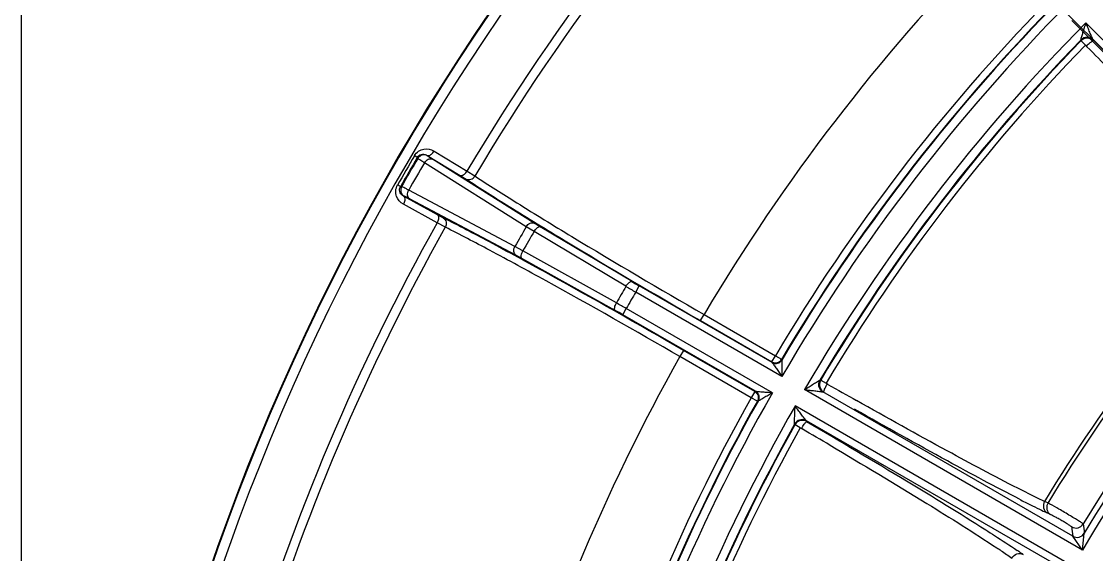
# Model space of a CAD drawing. Header units: millimetres. Extents: x -6 to 705, y -10 to 538.
# Drawn here: x 473.54 to 488.66, y 431.34 to 438.83 of the extents above; entities that cross this region are included whole.
import ezdxf

# ---------------------------------------------------------------- set-up
doc = ezdxf.new("R2010")
doc.units = ezdxf.units.MM
doc.layers.add('\\M+5B1EA\\M+5D7A2\\M+5B2E3', color=7, linetype='Continuous', lineweight=25)
doc.layers.add('\\M+5D7DC\\M+5C4DA\\M+5BFF2\\M+5CFDF', color=7, linetype='Continuous', lineweight=50)

msp = doc.modelspace()

# ---------------------------------------------------------------- linework, layer by layer
at = {"color": 0, "linetype": 'Continuous', "lineweight": -3}
for p, q in [((490.924, 436.265), (484.914, 442.275)), ((491.702, 435.624), (488.511, 438.815)), ((488.44, 438.56), (488.44, 438.572)), ((488.442, 438.559), (488.441, 438.56)), ((488.503, 438.5), (488.442, 438.559)), ((491.478, 435.707), (488.611, 438.574)), ((488.503, 438.5), (488.525, 438.477)), ((479.108, 436.922), (479.067, 436.946)), ((479.115, 436.907), (479.108, 436.922)), ((479.251, 436.943), (479.248, 436.95)), ((479.248, 436.95), (479.711, 436.669)), ((480.753, 435.997), (479.32, 436.895)), ((479.343, 437.01), (479.807, 436.729)), ((480.641, 435.947), (479.208, 436.845)), ((479.807, 436.729), (479.917, 436.66)), ((479.711, 436.669), (479.794, 436.617)), ((478.87, 436.511), (478.83, 436.534)), ((478.887, 436.512), (478.87, 436.511)), ((480.481, 435.67), (478.987, 436.462)), ((478.924, 436.376), (478.916, 436.375)), ((479.391, 436.114), (478.916, 436.375)), ((480.494, 435.548), (478.999, 436.34)), ((479.387, 436.002), (478.912, 436.263)), ((479.502, 435.94), (479.387, 436.002)), ((479.477, 436.069), (479.391, 436.114)), ((480.835, 435.947), (480.753, 435.997)), ((480.751, 435.881), (480.641, 435.947)), ((482.042, 435.109), (480.751, 435.881)), ((482.127, 435.175), (480.835, 435.947)), ((480.594, 435.608), (480.481, 435.67)), ((480.578, 435.502), (480.494, 435.548)), ((481.908, 434.876), (480.594, 435.608)), ((481.892, 434.77), (480.578, 435.502)), ((482.18, 435.028), (482.23, 435.115)), ((484.096, 434.037), (482.23, 435.115)), ((484.235, 433.842), (482.18, 435.028)), ((481.996, 434.71), (482.046, 434.797)), ((484.101, 433.611), (482.046, 434.797)), ((483.863, 433.633), (481.996, 434.71)), ((483.09, 434.627), (483.14, 434.713)), ((483.09, 434.627), (484.094, 434.047)), ((483.141, 434.713), (484.144, 434.134)), ((482.849, 434.209), (482.799, 434.123)), ((483.853, 433.63), (482.849, 434.209)), ((483.803, 433.543), (482.8, 434.122)), ((484.094, 434.047), (484.144, 434.134)), ((484.144, 434.134), (484.229, 434.083)), ((484.229, 434.083), (484.232, 434.073)), ((484.77, 433.789), (484.782, 433.792)), ((484.781, 433.792), (484.856, 433.747)), ((484.883, 433.731), (484.856, 433.747)), ((483.853, 433.63), (483.803, 433.543)), ((488.462, 431.401), (484.553, 433.658)), ((488.324, 431.596), (484.812, 433.624)), ((483.89, 433.495), (483.803, 433.543)), ((483.899, 433.497), (483.89, 433.495)), ((488.329, 431.17), (484.42, 433.427)), ((484.418, 433.162), (484.415, 433.173)), ((484.42, 433.161), (484.418, 433.162)), ((484.494, 433.12), (484.42, 433.161)), ((484.494, 433.12), (484.522, 433.104)), ((488.091, 431.192), (484.579, 433.219)), ((487.976, 432.064), (487.929, 432.086)), ((488.003, 432.049), (487.976, 432.064)), ((488.011, 431.902), (487.964, 431.924)), ((488.462, 431.401), (488.324, 431.596)), ((488.462, 431.401), (488.487, 431.638))]:
    msp.add_line(p, q, dxfattribs=at)
for centre, radius, start, end in [((506.93, 420.584), 32.5, 118.5648, 164.0661), ((506.93, 420.584), 32.491, 118.5455, 164.0852), ((506.93, 420.584), 32.35, 118.6458, 163.9167), ((506.93, 420.584), 31.565, 135.7614, 149.2386), ((506.93, 420.584), 31.434, 135.7575, 149.2425), ((506.93, 420.584), 27.669, 135.7059, 149.2941), ((506.93, 420.584), 26.511, 135.7367, 149.2633), ((506.93, 420.584), 26.411, 135.7367, 149.2633), ((506.93, 420.584), 26.404, 135.722, 149.278), ((506.93, 420.584), 26.284, 135.2909, 149.7091), ((506.93, 420.584), 25.916, 135.295, 149.705), ((513.019, 431.189), 25.667, 162.7152, 162.834), ((506.93, 420.584), 25.796, 135.7899, 149.2101), ((506.93, 420.584), 25.788, 135.8086, 149.1914), ((506.93, 420.584), 25.701, 135.8064, 149.1936), ((405.298, 356.163), 117.057, 44.46113, 44.68395), ((506.93, 420.584), 32.311, 149.5783, 150.4217), ((506.93, 420.584), 32.264, 149.5783, 150.4217), ((506.93, 420.584), 32.251, 149.5945, 150.4055), ((479.201, 436.856), 0.1, 60.1294, 149.509), ((506.93, 420.584), 32.139, 149.6054, 150.3946), ((478.974, 436.462), 0.1, 150.491, 239.8706), ((506.93, 420.584), 31.565, 150.7614, 163.2866), ((506.93, 420.584), 31.434, 150.7575, 163.234), ((506.93, 420.584), 30.449, 149.6991, 150.3009), ((506.93, 420.584), 30.321, 149.7026, 150.2974), ((506.93, 420.584), 22.211, 136.1867, 148.8133), ((506.93, 420.584), 22.159, 136.2007, 148.7993), ((506.93, 420.584), 21.403, 135.3572, 149.6428), ((506.93, 420.584), 21.582, 136.214, 148.786), ((506.93, 420.584), 21.503, 135.9364, 149.0636), ((506.93, 420.584), 28.816, 149.7326, 150.2674), ((489.409, 447.518), 14.432, 239.3034, 239.9376), ((486.291, 442.151), 8.125, 239.1607, 240.0056), ((506.93, 420.584), 28.657, 149.7332, 150.2668), ((477.933, 427.674), 8.125, 59.9944, 60.8393), ((474.844, 422.29), 14.432, 60.0624, 60.6966), ((506.93, 420.584), 27.669, 150.7059, 164.2941), ((542.361, 534.562), 116.063, 240.31495, 240.54352), ((506.93, 420.584), 26.284, 150.2909, 164.7091), ((506.93, 420.584), 26.511, 150.7367, 164.2633), ((506.93, 420.584), 26.411, 150.7367, 164.2633), ((506.93, 420.584), 26.404, 150.722, 164.278), ((506.93, 420.584), 25.916, 150.295, 164.705), ((506.93, 420.584), 25.796, 150.7899, 164.2101), ((506.93, 420.584), 25.788, 150.8086, 164.1914), ((506.93, 420.584), 25.701, 150.8064, 164.1936), ((425.435, 332.054), 117.057, 59.46113, 59.68395), ((496.135, 448.866), 18.81, 242.9403, 243.4558), ((493.613, 443.808), 13.158, 243.4363, 244.0568), ((491.718, 439.902), 8.816, 244.0286, 244.8002), ((488.37, 431.831), 0.12, 240.0368, 328.7343), ((530.322, 436.344), 42.099, 186.2394, 186.4182), ((530.418, 436.217), 42.347, 186.0862, 186.2647), ((488.384, 431.7), 0.12, 240.0675, 329.0366), ((482.1, 423.375), 9.694, 55.5307, 55.8459), ((483.025, 424.721), 8.061, 55.1907, 55.5313)]:
    msp.add_arc(centre, radius, start, end, dxfattribs=at)
for points, knots in [([(490.544, 436.586), (490.484, 436.648), (490.353, 436.784), (490.138, 437.004), (489.888, 437.259), (489.61, 437.541), (489.307, 437.848), (488.985, 438.172), (488.651, 438.507), (488.424, 438.734), (488.31, 438.848)], [0, 0, 0, 0, 0.080723, 0.178376, 0.291058, 0.416717, 0.553044, 0.697521, 0.84751, 1, 1, 1, 1]), ([(488.441, 438.572), (488.439, 438.571), (488.443, 438.588), (488.445, 438.598), (488.453, 438.624), (488.463, 438.659), (488.477, 438.707), (488.489, 438.745), (488.495, 438.764)], [0, 0, 0, 0, 0.035617, 0.13418, 0.260381, 0.39928, 0.694463, 1, 1, 1, 1]), ([(488.61, 438.574), (488.606, 438.579), (488.6, 438.595), (488.585, 438.63), (488.564, 438.682), (488.537, 438.748), (488.52, 438.793), (488.511, 438.815)], [0, 0, 0, 0, 0.073596, 0.186579, 0.44635, 0.720915, 1, 1, 1, 1]), ([(488.611, 438.562), (488.589, 438.584), (488.525, 438.611), (488.462, 438.583), (488.44, 438.561)], [0, 0, 0, 0, 0.500102, 1, 1, 1, 1]), ([(488.61, 438.574), (488.592, 438.592), (488.542, 438.617), (488.488, 438.605), (488.465, 438.592)], [0, 0, 0, 0, 0.498697, 1, 1, 1, 1]), ([(488.515, 438.488), (488.532, 438.505), (488.563, 438.528), (488.593, 438.553), (488.606, 438.559)], [0, 0, 0, 0, 0.620475, 1, 1, 1, 1]), ([(479.067, 436.946), (479.082, 436.97), (479.121, 437.011), (479.219, 437.051), (479.301, 437.035), (479.343, 437.01)], [0, 0, 0, 0, 0.272105, 0.529704, 1, 1, 1, 1]), ([(479.108, 436.922), (479.116, 436.936), (479.139, 436.958), (479.191, 436.973), (479.229, 436.962), (479.248, 436.95)], [0, 0, 0, 0, 0.315097, 0.571766, 1, 1, 1, 1]), ([(479.208, 436.845), (479.195, 436.853), (479.173, 436.867), (479.144, 436.885), (479.127, 436.898), (479.117, 436.904), (479.115, 436.907)], [0, 0, 0, 0, 0.400564, 0.706522, 0.908295, 1, 1, 1, 1]), ([(479.208, 436.845), (479.221, 436.866), (479.252, 436.9), (479.303, 436.905), (479.32, 436.895)], [0, 0, 0, 0, 0.554857, 1, 1, 1, 1]), ([(479.248, 436.95), (479.254, 436.947), (479.277, 436.946), (479.313, 436.968), (479.334, 436.994), (479.343, 437.01)], [0, 0, 0, 0, 0.179076, 0.54114, 1, 1, 1, 1]), ([(479.32, 436.895), (479.311, 436.901), (479.294, 436.912), (479.273, 436.926), (479.26, 436.936), (479.252, 436.941), (479.251, 436.943)], [0, 0, 0, 0, 0.399969, 0.705579, 0.907387, 1, 1, 1, 1]), ([(479.711, 436.669), (479.718, 436.666), (479.741, 436.665), (479.776, 436.687), (479.797, 436.713), (479.807, 436.729)], [0, 0, 0, 0, 0.179074, 0.541141, 1, 1, 1, 1]), ([(479.794, 436.617), (479.813, 436.607), (479.867, 436.605), (479.905, 436.639), (479.918, 436.66)], [0, 0, 0, 0, 0.473391, 1, 1, 1, 1]), ([(479.794, 436.617), (479.994, 436.486), (480.456, 436.194), (481.552, 435.524), (482.452, 434.995), (483.09, 434.627)], [0, 0, 0, 0, 0.186376, 0.426026, 1, 1, 1, 1]), ([(479.917, 436.66), (480.113, 436.531), (480.565, 436.245), (481.636, 435.59), (482.517, 435.073), (483.141, 434.713)], [0, 0, 0, 0, 0.186377, 0.426026, 1, 1, 1, 1]), ([(478.912, 436.263), (478.869, 436.286), (478.814, 436.349), (478.799, 436.454), (478.816, 436.509), (478.83, 436.534)], [0, 0, 0, 0, 0.469135, 0.726619, 1, 1, 1, 1]), ([(478.916, 436.375), (478.896, 436.386), (478.868, 436.413), (478.854, 436.465), (478.862, 436.496), (478.87, 436.511)], [0, 0, 0, 0, 0.426604, 0.682288, 1, 1, 1, 1]), ([(478.987, 436.462), (478.974, 436.469), (478.95, 436.481), (478.92, 436.497), (478.9, 436.506), (478.89, 436.511), (478.887, 436.512)], [0, 0, 0, 0, 0.400786, 0.706724, 0.908374, 1, 1, 1, 1]), ([(478.999, 436.34), (478.983, 436.35), (478.962, 436.396), (478.975, 436.441), (478.987, 436.462)], [0, 0, 0, 0, 0.445143, 1, 1, 1, 1]), ([(478.916, 436.375), (478.922, 436.371), (478.934, 436.352), (478.932, 436.31), (478.921, 436.279), (478.912, 436.263)], [0, 0, 0, 0, 0.179076, 0.54114, 1, 1, 1, 1]), ([(478.999, 436.34), (478.99, 436.345), (478.972, 436.354), (478.949, 436.366), (478.934, 436.372), (478.926, 436.376), (478.924, 436.376)], [0, 0, 0, 0, 0.400183, 0.705778, 0.907465, 1, 1, 1, 1]), ([(479.391, 436.114), (479.397, 436.111), (479.41, 436.091), (479.408, 436.049), (479.396, 436.018), (479.387, 436.002)], [0, 0, 0, 0, 0.179074, 0.541141, 1, 1, 1, 1]), ([(482.849, 434.209), (482.211, 434.578), (481.303, 435.093), (480.175, 435.707), (479.691, 435.961), (479.477, 436.069)], [0, 0, 0, 0, 0.573969, 0.813622, 1, 1, 1, 1]), ([(479.477, 436.069), (479.496, 436.057), (479.524, 436.012), (479.514, 435.962), (479.502, 435.94)], [0, 0, 0, 0, 0.473408, 1, 1, 1, 1]), ([(480.641, 435.947), (480.654, 435.968), (480.685, 436.002), (480.736, 436.006), (480.753, 435.997)], [0, 0, 0, 0, 0.554876, 1, 1, 1, 1]), ([(482.8, 434.122), (482.176, 434.483), (481.287, 434.987), (480.185, 435.587), (479.711, 435.835), (479.502, 435.94)], [0, 0, 0, 0, 0.57397, 0.813619, 1, 1, 1, 1]), ([(480.751, 435.881), (480.763, 435.901), (480.783, 435.929), (480.823, 435.953), (480.835, 435.947)], [0, 0, 0, 0, 0.631725, 1, 1, 1, 1]), ([(480.494, 435.548), (480.477, 435.558), (480.456, 435.604), (480.469, 435.649), (480.481, 435.67)], [0, 0, 0, 0, 0.445124, 1, 1, 1, 1]), ([(480.578, 435.502), (480.567, 435.51), (480.568, 435.556), (480.582, 435.588), (480.594, 435.608)], [0, 0, 0, 0, 0.368276, 1, 1, 1, 1]), ([(482.042, 435.109), (482.054, 435.129), (482.074, 435.157), (482.114, 435.181), (482.127, 435.175)], [0, 0, 0, 0, 0.631724, 1, 1, 1, 1]), ([(481.892, 434.77), (481.881, 434.777), (481.882, 434.824), (481.896, 434.855), (481.908, 434.876)], [0, 0, 0, 0, 0.368276, 1, 1, 1, 1]), ([(484.094, 434.047), (484.112, 434.037), (484.157, 434.027), (484.198, 434.048), (484.213, 434.062)], [0, 0, 0, 0, 0.499699, 1, 1, 1, 1]), ([(484.097, 434.037), (484.115, 434.026), (484.16, 434.017), (484.201, 434.038), (484.216, 434.052)], [0, 0, 0, 0, 0.498504, 1, 1, 1, 1]), ([(484.097, 434.037), (484.101, 434.033), (484.11, 434.021), (484.131, 433.994), (484.16, 433.951), (484.197, 433.897), (484.222, 433.86), (484.235, 433.842)], [0, 0, 0, 0, 0.069352, 0.179191, 0.438728, 0.716546, 1, 1, 1, 1]), ([(484.231, 434.073), (484.233, 434.075), (484.234, 434.054), (484.235, 434.042), (484.235, 434.01), (484.235, 433.969), (484.235, 433.911), (484.235, 433.865), (484.235, 433.842)], [0, 0, 0, 0, 0.036205, 0.135965, 0.262996, 0.402324, 0.697061, 1, 1, 1, 1]), ([(484.553, 433.658), (484.575, 433.671), (484.616, 433.697), (484.668, 433.73), (484.708, 433.754), (484.734, 433.77), (484.756, 433.783), (484.764, 433.787), (484.77, 433.789), (484.77, 433.788)], [0, 0, 0, 0, 0.295631, 0.584768, 0.723016, 0.851396, 0.957046, 0.98955, 1, 1, 1, 1]), ([(484.812, 433.624), (484.79, 433.637), (484.753, 433.679), (484.751, 433.735), (484.758, 433.76)], [0, 0, 0, 0, 0.499138, 1, 1, 1, 1]), ([(484.781, 433.792), (484.768, 433.77), (484.755, 433.715), (484.78, 433.664), (484.799, 433.646)], [0, 0, 0, 0, 0.499914, 1, 1, 1, 1]), ([(484.824, 433.627), (484.823, 433.628), (484.824, 433.632), (484.826, 433.638), (484.83, 433.649), (484.839, 433.669), (484.852, 433.7), (484.863, 433.725), (484.87, 433.739)], [0, 0, 0, 0, 0.028798, 0.090783, 0.185452, 0.309923, 0.629215, 1, 1, 1, 1]), ([(483.853, 433.63), (483.871, 433.619), (483.902, 433.585), (483.905, 433.54), (483.899, 433.519)], [0, 0, 0, 0, 0.499697, 1, 1, 1, 1]), ([(483.863, 433.633), (483.881, 433.622), (483.912, 433.588), (483.914, 433.542), (483.909, 433.521)], [0, 0, 0, 0, 0.498777, 1, 1, 1, 1]), ([(484.101, 433.611), (484.079, 433.612), (484.034, 433.616), (483.969, 433.621), (483.918, 433.625), (483.883, 433.629), (483.869, 433.63), (483.864, 433.632)], [0, 0, 0, 0, 0.28349, 0.561342, 0.820874, 0.930666, 1, 1, 1, 1]), ([(484.101, 433.611), (484.081, 433.599), (484.041, 433.576), (483.992, 433.547), (483.955, 433.526), (483.928, 433.51), (483.917, 433.505), (483.899, 433.495), (483.9, 433.498)], [0, 0, 0, 0, 0.302991, 0.597773, 0.737098, 0.864073, 0.963786, 1, 1, 1, 1]), ([(484.553, 433.658), (484.578, 433.655), (484.625, 433.649), (484.695, 433.641), (484.751, 433.634), (484.789, 433.628), (484.806, 433.626), (484.812, 433.624)], [0, 0, 0, 0, 0.278837, 0.553176, 0.812838, 0.925598, 1, 1, 1, 1]), ([(484.415, 433.174), (484.414, 433.173), (484.413, 433.18), (484.413, 433.188), (484.413, 433.214), (484.414, 433.244), (484.415, 433.291), (484.417, 433.352), (484.419, 433.402), (484.42, 433.427)], [0, 0, 0, 0, 0.009947, 0.04232, 0.147595, 0.276099, 0.414472, 0.703974, 1, 1, 1, 1]), ([(484.578, 433.22), (484.573, 433.224), (484.564, 433.237), (484.539, 433.267), (484.506, 433.312), (484.463, 433.368), (484.435, 433.407), (484.42, 433.427)], [0, 0, 0, 0, 0.073596, 0.186579, 0.44635, 0.720915, 1, 1, 1, 1]), ([(487.553, 432.27), (487.219, 432.44), (486.461, 432.845), (485.709, 433.264), (485.286, 433.502)], [0, 0, 0, 0, 0.435078, 1, 1, 1, 1]), ([(487.578, 432.115), (487.237, 432.289), (486.461, 432.706), (485.692, 433.135), (485.258, 433.38)], [0, 0, 0, 0, 0.435118, 1, 1, 1, 1]), ([(484.578, 433.22), (484.556, 433.232), (484.501, 433.243), (484.452, 433.218), (484.434, 433.199)], [0, 0, 0, 0, 0.498697, 1, 1, 1, 1]), ([(484.582, 433.208), (484.56, 433.221), (484.505, 433.232), (484.455, 433.207), (484.437, 433.188)], [0, 0, 0, 0, 0.499915, 1, 1, 1, 1]), ([(484.508, 433.112), (484.521, 433.132), (484.545, 433.163), (484.567, 433.194), (484.578, 433.204)], [0, 0, 0, 0, 0.620475, 1, 1, 1, 1]), ([(484.582, 433.208), (485.053, 432.933), (485.897, 432.433), (486.733, 431.921), (487.101, 431.686)], [0, 0, 0, 0, 0.555549, 1, 1, 1, 1]), ([(484.914, 432.874), (485.37, 432.605), (486.157, 432.133), (486.935, 431.647), (487.259, 431.432)], [0, 0, 0, 0, 0.576779, 1, 1, 1, 1]), ([(487.929, 432.086), (487.902, 432.098), (487.776, 432.158), (487.651, 432.221), (487.553, 432.27)], [0, 0, 0, 0, 0.214795, 1, 1, 1, 1]), ([(487.929, 432.086), (487.914, 432.059), (487.901, 431.995), (487.939, 431.939), (487.964, 431.924)], [0, 0, 0, 0, 0.513745, 1, 1, 1, 1]), ([(487.976, 432.064), (487.963, 432.042), (487.95, 431.989), (487.971, 431.939), (487.988, 431.921)], [0, 0, 0, 0, 0.510477, 1, 1, 1, 1]), ([(488.472, 431.769), (488.472, 431.771), (488.466, 431.774), (488.457, 431.781), (488.441, 431.791), (488.409, 431.811), (488.359, 431.842), (488.289, 431.884), (488.211, 431.93), (488.115, 431.986), (488.046, 432.026), (488.003, 432.049)], [0, 0, 0, 0, 0.009095, 0.031281, 0.066102, 0.112737, 0.236697, 0.391181, 0.561171, 0.730074, 1, 1, 1, 1]), ([(488.31, 431.727), (488.31, 431.729), (488.306, 431.731), (488.3, 431.736), (488.288, 431.743), (488.267, 431.757), (488.232, 431.779), (488.185, 431.807), (488.134, 431.836), (488.076, 431.869), (488.035, 431.891), (488.011, 431.902)], [0, 0, 0, 0, 0.010159, 0.034671, 0.073066, 0.124301, 0.259197, 0.424061, 0.600069, 0.766976, 1, 1, 1, 1]), ([(487.101, 431.686), (487.143, 431.659), (487.291, 431.564), (487.438, 431.468), (487.543, 431.397)], [0, 0, 0, 0, 0.282661, 1, 1, 1, 1]), ([(487.259, 431.432), (487.278, 431.419), (487.349, 431.372), (487.419, 431.324), (487.469, 431.289)], [0, 0, 0, 0, 0.274582, 1, 1, 1, 1]), ([(487.469, 431.289), (487.484, 431.316), (487.534, 431.359), (487.601, 431.354), (487.626, 431.339)], [0, 0, 0, 0, 0.513746, 1, 1, 1, 1])]:
    msp.add_open_spline(points, degree=3, knots=knots, dxfattribs=at)
for points in [[(488.465, 438.592), (488.456, 438.586), (488.448, 438.58), (488.441, 438.572)], [(484.213, 434.062), (484.219, 434.068), (484.225, 434.075), (484.229, 434.083)], [(484.216, 434.052), (484.222, 434.058), (484.227, 434.065), (484.231, 434.073)], [(484.758, 433.76), (484.761, 433.77), (484.765, 433.78), (484.77, 433.789)], [(483.899, 433.519), (483.897, 433.511), (483.894, 433.502), (483.89, 433.495)], [(483.909, 433.521), (483.907, 433.513), (483.903, 433.505), (483.899, 433.497)], [(484.434, 433.199), (484.427, 433.192), (484.42, 433.183), (484.415, 433.174)], [(484.437, 433.188), (484.429, 433.181), (484.423, 433.172), (484.418, 433.163)], [(487.988, 431.921), (487.995, 431.914), (488.003, 431.907), (488.011, 431.902)]]:
    msp.add_open_spline(points, degree=3, dxfattribs=at)
at = {"layer": '\\M+5B1EA\\M+5D7A2\\M+5B2E3', "lineweight": -3}
msp.add_line((473.542, 429.335), (473.542, 472.758), dxfattribs=at)
at = {"layer": '\\M+5D7DC\\M+5C4DA\\M+5BFF2\\M+5CFDF', "color": 0, "lineweight": -3}
msp.add_circle((506.93, 420.584), 20, dxfattribs=at)

doc.saveas('drawing.dxf')
